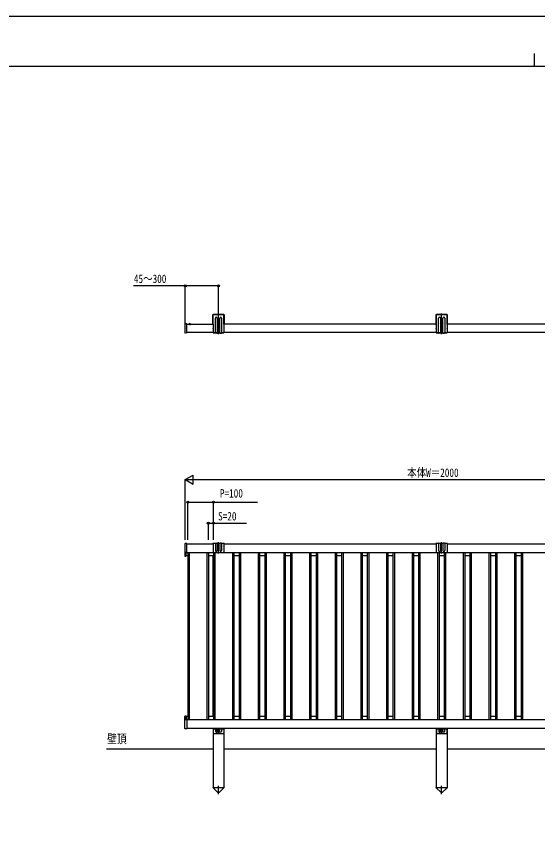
# Model space of a CAD drawing. Units: millimetres, scale not verified. Extents: x -4205 to 4205, y -2970 to 2970.
# Drawn here: x -2024 to 9, y -219 to 2970 of the extents above; entities that cross this region are included whole.
import ezdxf
from ezdxf.enums import TextEntityAlignment as Align

# ---------------------------------------------------------------- set-up
doc = ezdxf.new("R2010")
doc.units = ezdxf.units.MM
doc.header["$LTSCALE"] = 16
for name, color, linetype in [('0-2_USER1', 3, 'Continuous'), ('0-3_YKK_A1', 4, 'Continuous'), ('0-4_YKK_D', 6, 'Continuous'), ('0-5_YKK_ZWAK', 7, 'Continuous')]:
    doc.layers.add(name, color=color, linetype=linetype)
doc.styles.add('ＭＳ ゴシック', font='')
doc.styles.get('ＭＳ ゴシック').set_extended_font_data('MS Gothic')

msp = doc.modelspace()

# ---------------------------------------------------------------- linework, layer by layer
at = {"layer": '0-3_YKK_A1'}
for p, q in [((-1258.98, 1805.24), (-1258.98, 1771.74)), ((-1257.48, 1805.24), (-1257.48, 1770.24)), ((-1215.48, 1807.74), (-1256.48, 1807.74)), ((-1215.48, 1806.24), (-1256.48, 1806.24)), ((-1247.98, 1736.24), (-1247.98, 1793.94)), ((-1240.98, 1793.94), (-1240.98, 1736.24)), ((-1235.98, 1731.54), (-1235.98, 1812.44)), ((-1230.98, 1736.24), (-1230.98, 1793.94)), ((-1223.98, 1793.94), (-1223.98, 1736.24)), ((-1214.48, 1770.24), (-1214.48, 1805.24)), ((-1212.98, 1771.74), (-1212.98, 1805.24)), ((-388.48, 1805.24), (-388.48, 1771.74)), ((-386.98, 1805.24), (-386.98, 1770.24)), ((-344.98, 1807.74), (-385.98, 1807.74)), ((-344.98, 1806.24), (-385.98, 1806.24)), ((-377.48, 1736.24), (-377.48, 1793.94)), ((-370.48, 1793.94), (-370.48, 1736.24)), ((-365.48, 1731.54), (-365.48, 1812.44)), ((-360.48, 1736.24), (-360.48, 1793.94)), ((-353.48, 1793.94), (-353.48, 1736.24)), ((-343.98, 1770.24), (-343.98, 1805.24)), ((-342.48, 1771.74), (-342.48, 1805.24)), ((-1367.48, 1770.56), (-1367.48, 1736.92)), ((-1359.8, 1771.97), (-1366.54, 1771.55)), ((-1365.48, 1734.63), (-1365.48, 1772.96)), ((-1359.48, 1770.99), (-1359.48, 1771.67)), ((-1359.48, 1736.49), (-1359.48, 1770.99)), ((-1359.48, 1769.74), (-1256.98, 1769.74)), ((-1344.38, 1769.74), (-1351.58, 1769.74)), ((-1350.03, 1771.7), (-1349.13, 1769.89)), ((-1347.98, 1769.28), (-1349.13, 1769.89)), ((-1347.98, 1773.24), (-1347.98, 1766.66)), ((-1347.98, 1769.28), (-1346.84, 1769.89)), ((-1345.93, 1771.7), (-1346.84, 1769.89)), ((-1256.98, 1769.74), (-1258.98, 1771.74)), ((-1256.98, 1769.74), (-1256.98, 1769.45)), ((-1256.98, 1768.02), (-1256.98, 1754.45)), ((-1240.23, 1772.94), (-1231.73, 1772.94)), ((-1231.73, 1772.94), (-1240.23, 1772.94)), ((-1237.23, 1772.52), (-1238.06, 1772.52)), ((-1235.98, 1768.69), (-1235.98, 1777.19)), ((-1234.74, 1773.35), (-1233.91, 1773.35)), ((-1212.98, 1771.74), (-1214.98, 1769.74)), ((-386.48, 1769.74), (-1214.98, 1769.74)), ((-1214.98, 1769.74), (-1214.98, 1769.45)), ((-1214.98, 1768.02), (-1214.98, 1754.45)), ((-386.48, 1769.74), (-388.48, 1771.74)), ((-386.48, 1769.74), (-386.48, 1769.45)), ((-386.48, 1768.02), (-386.48, 1754.45)), ((-369.73, 1772.94), (-361.23, 1772.94)), ((-361.23, 1772.94), (-369.73, 1772.94)), ((-366.73, 1772.52), (-367.56, 1772.52)), ((-365.48, 1768.69), (-365.48, 1777.19)), ((-364.24, 1773.35), (-363.41, 1773.35)), ((-342.48, 1771.74), (-344.48, 1769.74)), ((484.02, 1769.74), (-344.48, 1769.74)), ((-344.48, 1769.74), (-344.48, 1769.45)), ((-344.48, 1768.02), (-344.48, 1754.45)), ((-1359.8, 1735.51), (-1366.54, 1735.92)), ((-1256.98, 1737.74), (-1359.48, 1737.74)), ((-1359.48, 1735.81), (-1359.48, 1736.49)), ((-1256.98, 1753.02), (-1256.98, 1736.24)), ((-1256.98, 1737.74), (-1246.98, 1737.74)), ((-1256.98, 1736.24), (-1247.98, 1736.24)), ((-1241.98, 1735.24), (-1246.98, 1735.24)), ((-1242.98, 1736.74), (-1245.98, 1736.74)), ((-1241.98, 1737.74), (-1229.98, 1737.74)), ((-1240.98, 1736.24), (-1230.98, 1736.24)), ((-1229.98, 1735.24), (-1224.98, 1735.24)), ((-1228.98, 1736.74), (-1225.98, 1736.74)), ((-1224.98, 1737.74), (-1214.98, 1737.74)), ((-1223.98, 1736.24), (-1214.98, 1736.24)), ((-1214.98, 1753.02), (-1214.98, 1736.24)), ((-386.48, 1737.74), (-1214.98, 1737.74)), ((-386.48, 1753.02), (-386.48, 1736.24)), ((-386.48, 1737.74), (-376.48, 1737.74)), ((-386.48, 1736.24), (-377.48, 1736.24)), ((-371.48, 1735.24), (-376.48, 1735.24)), ((-372.48, 1736.74), (-375.48, 1736.74)), ((-371.48, 1737.74), (-359.48, 1737.74)), ((-370.48, 1736.24), (-360.48, 1736.24)), ((-359.48, 1735.24), (-354.48, 1735.24)), ((-358.48, 1736.74), (-355.48, 1736.74)), ((-354.48, 1737.74), (-344.48, 1737.74)), ((-353.48, 1736.24), (-344.48, 1736.24)), ((-344.48, 1753.02), (-344.48, 1736.24)), ((484.02, 1737.74), (-344.48, 1737.74)), ((-1367.48, 913.99), (-1367.48, 881.35)), ((-1359.8, 915.4), (-1366.54, 914.99)), ((-1359.48, 914.42), (-1359.48, 915.1)), ((-1359.48, 880.92), (-1359.48, 914.42)), ((-1359.48, 914.22), (-1256.98, 914.22)), ((-1247.98, 915.72), (-1256.98, 915.72)), ((-1256.98, 915.72), (-1256.98, 882.71)), ((-1247.98, 915.72), (-1247.98, 887.71)), ((-1246.98, 916.72), (-1241.98, 916.72)), ((-1230.98, 915.72), (-1240.98, 915.72)), ((-1240.98, 915.72), (-1240.98, 887.71)), ((-1235.98, 876.64), (-1235.98, 920.42)), ((-1230.98, 915.72), (-1230.98, 887.71)), ((-1224.98, 916.72), (-1229.98, 916.72)), ((-1214.98, 915.72), (-1223.98, 915.72)), ((-1223.98, 915.72), (-1223.98, 887.71)), ((-1214.98, 915.72), (-1214.98, 882.71)), ((-1214.98, 914.22), (-386.48, 914.22)), ((-377.48, 915.72), (-386.48, 915.72)), ((-386.48, 915.72), (-386.48, 882.71)), ((-377.48, 915.72), (-377.48, 887.71)), ((-376.48, 916.72), (-371.48, 916.72)), ((-360.48, 915.72), (-370.48, 915.72)), ((-370.48, 915.72), (-370.48, 887.71)), ((-365.48, 876.64), (-365.48, 920.42)), ((-360.48, 915.72), (-360.48, 887.71)), ((-354.48, 916.72), (-359.48, 916.72)), ((-344.48, 915.72), (-353.48, 915.72)), ((-353.48, 915.72), (-353.48, 887.71)), ((-344.48, 915.72), (-344.48, 882.71)), ((-344.48, 914.22), (484.02, 914.22)), ((-1367.48, 881.35), (-1367.48, 868.07)), ((-1367.48, 868.07), (-1367.48, 867.08)), ((-1359.8, 879.94), (-1366.54, 880.35)), ((-1363.98, 879.42), (-1362.26, 879.31)), ((-1363.98, 865.92), (-1363.92, 865.92)), ((-1362.98, 879.36), (-1362.98, 880.22)), ((-1362.98, 879.36), (-1362.98, 880.13)), ((-1362.26, 866.4), (-1362.98, 866.32)), ((-1362.26, 866.4), (-1362.98, 866.32)), ((-1362.98, 865.98), (-1362.98, 866.36)), ((-1362.24, 866.4), (-1362.24, 866.4)), ((-1361.98, 868.02), (-1361.98, 879.01)), ((-1361.98, 866.82), (-1361.98, 868.02)), ((-1355.48, 867.22), (-1361.98, 867.22)), ((-1359.48, 880.24), (-1359.48, 880.92)), ((-1359.48, 880.22), (630.02, 880.22)), ((-1355.48, 880.22), (-1355.48, 228.22)), ((-1349.98, 880.22), (-1349.98, 228.22)), ((-1280.98, 880.22), (-1280.98, 228.22)), ((-1275.48, 880.22), (-1275.48, 228.22)), ((-1255.48, 867.22), (-1275.48, 867.22)), ((-1256.98, 241.22), (-1256.98, 867.22)), ((-1255.48, 880.22), (-1255.48, 228.22)), ((-1254.98, 880.71), (-1236.69, 880.71)), ((-1249.98, 880.22), (-1249.98, 228.22)), ((-1235.27, 880.71), (-1216.98, 880.71)), ((-1180.98, 880.22), (-1180.98, 228.22)), ((-1175.48, 880.22), (-1175.48, 228.22)), ((-1155.48, 867.22), (-1175.48, 867.22)), ((-1155.48, 880.22), (-1155.48, 228.22)), ((-1149.98, 880.22), (-1149.98, 228.22)), ((-1080.98, 880.22), (-1080.98, 228.22)), ((-1075.48, 880.22), (-1075.48, 228.22)), ((-1055.48, 867.22), (-1075.48, 867.22)), ((-1055.48, 880.22), (-1055.48, 228.22)), ((-1049.98, 880.22), (-1049.98, 228.22)), ((-980.98, 880.22), (-980.98, 228.22)), ((-975.48, 880.22), (-975.48, 228.22)), ((-955.48, 867.22), (-975.48, 867.22)), ((-955.48, 880.22), (-955.48, 228.22)), ((-949.98, 880.22), (-949.98, 228.22)), ((-880.98, 880.22), (-880.98, 228.22)), ((-875.48, 880.22), (-875.48, 228.22)), ((-855.48, 867.22), (-875.48, 867.22)), ((-855.48, 880.22), (-855.48, 228.22)), ((-849.98, 880.22), (-849.98, 228.22)), ((-780.98, 880.22), (-780.98, 228.22)), ((-775.48, 880.22), (-775.48, 228.22)), ((-755.48, 867.22), (-775.48, 867.22)), ((-755.48, 880.22), (-755.48, 228.22)), ((-749.98, 880.22), (-749.98, 228.22)), ((-680.98, 880.22), (-680.98, 228.22)), ((-675.48, 880.22), (-675.48, 228.22)), ((-655.48, 867.22), (-675.48, 867.22)), ((-655.48, 880.22), (-655.48, 228.22)), ((-649.98, 880.22), (-649.98, 228.22)), ((-580.98, 880.22), (-580.98, 228.22)), ((-575.48, 880.22), (-575.48, 228.22)), ((-555.48, 867.22), (-575.48, 867.22)), ((-555.48, 880.22), (-555.48, 228.22)), ((-549.98, 880.22), (-549.98, 228.22)), ((-480.98, 880.22), (-480.98, 228.22)), ((-475.48, 880.22), (-475.48, 228.22)), ((-455.48, 867.22), (-475.48, 867.22)), ((-455.48, 880.22), (-455.48, 228.22)), ((-449.98, 880.22), (-449.98, 228.22)), ((-384.48, 880.71), (-366.19, 880.71)), ((-380.98, 880.22), (-380.98, 228.22)), ((-375.48, 880.22), (-375.48, 228.22)), ((-355.48, 867.22), (-375.48, 867.22)), ((-364.77, 880.71), (-346.48, 880.71)), ((-355.48, 880.22), (-355.48, 228.22)), ((-349.98, 880.22), (-349.98, 228.22)), ((-280.98, 880.22), (-280.98, 228.22)), ((-275.48, 880.22), (-275.48, 228.22)), ((-255.48, 867.22), (-275.48, 867.22)), ((-255.48, 880.22), (-255.48, 228.22)), ((-249.98, 880.22), (-249.98, 228.22)), ((-180.98, 880.22), (-180.98, 228.22)), ((-175.48, 880.22), (-175.48, 228.22)), ((-155.48, 867.22), (-175.48, 867.22)), ((-155.48, 880.22), (-155.48, 228.22)), ((-149.98, 880.22), (-149.98, 228.22)), ((-80.98, 880.22), (-80.98, 228.22)), ((-75.48, 880.22), (-75.48, 228.22)), ((-55.48, 867.22), (-75.48, 867.22)), ((-55.48, 880.22), (-55.48, 228.22)), ((-49.98, 880.22), (-49.98, 228.22)), ((-1367.48, 240.37), (-1367.48, 241.36)), ((-1367.48, 227.09), (-1367.48, 240.37)), ((-1367.48, 194.45), (-1367.48, 227.09)), ((-1359.8, 228.5), (-1366.54, 228.09)), ((-1363.98, 242.52), (-1363.92, 242.52)), ((-1363.98, 229.02), (-1362.26, 229.13)), ((-1362.98, 242.46), (-1362.98, 242.08)), ((-1362.26, 242.04), (-1362.98, 242.12)), ((-1362.26, 242.04), (-1362.98, 242.12)), ((-1362.98, 228.31), (-1362.98, 229.08)), ((-1362.24, 242.04), (-1362.24, 242.04)), ((-1361.98, 241.62), (-1361.98, 240.42)), ((-1355.48, 241.22), (-1361.98, 241.22)), ((-1361.98, 240.42), (-1361.98, 229.43)), ((630.02, 228.22), (-1359.48, 228.22)), ((-1359.48, 228.2), (-1359.48, 227.52)), ((-1359.48, 227.52), (-1359.48, 194.02)), ((-1255.48, 241.22), (-1275.48, 241.22)), ((-1155.48, 241.22), (-1175.48, 241.22)), ((-1055.48, 241.22), (-1075.48, 241.22)), ((-955.48, 241.22), (-975.48, 241.22)), ((-855.48, 241.22), (-875.48, 241.22)), ((-755.48, 241.22), (-775.48, 241.22)), ((-655.48, 241.22), (-675.48, 241.22)), ((-555.48, 241.22), (-575.48, 241.22)), ((-455.48, 241.22), (-475.48, 241.22)), ((-355.48, 241.22), (-375.48, 241.22)), ((-255.48, 241.22), (-275.48, 241.22)), ((-155.48, 241.22), (-175.48, 241.22)), ((-55.48, 241.22), (-75.48, 241.22)), ((-1359.8, 193.04), (-1366.54, 193.45)), ((630.02, 194.22), (-1359.48, 194.22)), ((-1359.48, 194.02), (-1359.48, 193.34)), ((-1256.98, 194.22), (-1256.98, -35.78)), ((-1256.48, 194.22), (-1256.48, 188.19)), ((-1256.48, 192.73), (-1247.48, 192.73)), ((-1247.48, 194.23), (-1247.48, 182.23)), ((-1246.48, 191.73), (-1241.48, 191.73)), ((-1240.48, 182.23), (-1240.48, 194.23)), ((-1240.48, 192.73), (-1231.48, 192.73)), ((-1231.48, 182.23), (-1231.48, 194.23)), ((-1225.48, 191.73), (-1230.48, 191.73)), ((-1224.48, 194.23), (-1224.48, 182.23)), ((-1224.48, 192.73), (-1215.48, 192.73)), ((-1215.48, 194.22), (-1215.48, 188.19)), ((-1214.98, 194.22), (-1214.98, -35.78)), ((-386.48, 194.22), (-386.48, -35.78)), ((-385.98, 194.22), (-385.98, 188.19)), ((-385.98, 192.73), (-376.98, 192.73)), ((-376.98, 194.23), (-376.98, 182.23)), ((-375.98, 191.73), (-370.98, 191.73)), ((-369.98, 182.23), (-369.98, 194.23)), ((-369.98, 192.73), (-360.98, 192.73)), ((-360.98, 182.23), (-360.98, 194.23)), ((-354.98, 191.73), (-359.98, 191.73)), ((-353.98, 194.23), (-353.98, 182.23)), ((-353.98, 192.73), (-344.98, 192.73)), ((-344.98, 194.22), (-344.98, 188.19)), ((-344.48, 194.22), (-344.48, -35.78)), ((-1256.48, 187.27), (-1256.48, 177.23)), ((-1254.48, 175.23), (-1217.48, 175.23)), ((-1245.48, 180.23), (-1242.48, 180.23)), ((-1240.53, 186.22), (-1231.43, 186.22)), ((-1238.06, 186.57), (-1238.06, 185.87)), ((-1238.06, 186.57), (-1236.83, 186.57)), ((-1238.06, 185.87), (-1236.83, 185.87)), ((-1236.33, 188.3), (-1235.63, 188.3)), ((-1236.33, 188.3), (-1236.33, 187.07)), ((-1236.33, 185.37), (-1236.33, 184.15)), ((-1236.33, 184.15), (-1235.63, 184.15)), ((-1235.98, 181.67), (-1235.98, 190.77)), ((-1235.63, 188.3), (-1235.63, 187.07)), ((-1235.63, 185.37), (-1235.63, 184.15)), ((-1235.13, 186.57), (-1233.91, 186.57)), ((-1235.13, 185.87), (-1233.91, 185.87)), ((-1233.91, 186.57), (-1233.91, 185.87)), ((-1226.48, 180.23), (-1229.48, 180.23)), ((-1215.48, 187.27), (-1215.48, 177.23)), ((-385.98, 187.27), (-385.98, 177.23)), ((-383.98, 175.23), (-346.98, 175.23)), ((-374.98, 180.23), (-371.98, 180.23)), ((-370.03, 186.23), (-360.93, 186.23)), ((-367.56, 186.58), (-367.56, 185.88)), ((-367.56, 186.58), (-366.33, 186.58)), ((-367.56, 185.88), (-366.33, 185.88)), ((-365.83, 188.3), (-365.13, 188.3)), ((-365.83, 188.3), (-365.83, 187.08)), ((-365.83, 185.38), (-365.83, 184.15)), ((-365.83, 184.15), (-365.13, 184.15)), ((-365.48, 181.68), (-365.48, 190.78)), ((-365.13, 188.3), (-365.13, 187.08)), ((-365.13, 185.38), (-365.13, 184.15)), ((-364.63, 186.58), (-363.41, 186.58)), ((-364.63, 185.88), (-363.41, 185.88)), ((-363.41, 186.58), (-363.41, 185.88)), ((-355.98, 180.23), (-358.98, 180.23)), ((-344.98, 187.27), (-344.98, 177.23)), ((-1256.98, 113.73), (-1672.7, 113.73)), ((-1256.98, 113.73), (-1672.7, 113.73)), ((-386.48, 113.73), (-1214.98, 113.73)), ((484.02, 113.73), (-344.48, 113.73)), ((-1235.98, -61.29), (-1235.98, -28.81)), ((-365.48, -61.29), (-365.48, -28.81)), ((-1257.18, -36.78), (-1257.18, -35.78)), ((-1257.18, -35.78), (-1214.78, -35.78)), ((-1257.18, -36.78), (-1239.5, -54.33)), ((-1214.78, -36.78), (-1232.46, -54.33)), ((-1214.78, -35.78), (-1214.78, -36.78)), ((-386.68, -36.78), (-386.68, -35.78)), ((-386.68, -35.78), (-344.28, -35.78)), ((-386.68, -36.78), (-369, -54.33)), ((-344.28, -36.78), (-361.96, -54.33)), ((-344.28, -35.78), (-344.28, -36.78))]:
    msp.add_line(p, q, dxfattribs=at)
for points in [[(-1238.06, 1772.52), (-1238.06, 1773.35), (-1237.23, 1773.35)], [(-1236.4, 1774.18), (-1236.4, 1775.01), (-1235.57, 1775.01), (-1235.57, 1774.18)], [(-1235.57, 1771.69), (-1235.57, 1770.86), (-1236.4, 1770.86), (-1236.4, 1771.69)], [(-1233.91, 1773.35), (-1233.91, 1772.52), (-1234.74, 1772.52)], [(-367.56, 1772.52), (-367.56, 1773.35), (-366.73, 1773.35)], [(-365.9, 1774.18), (-365.9, 1775.01), (-365.07, 1775.01), (-365.07, 1774.18)], [(-365.07, 1771.69), (-365.07, 1770.86), (-365.9, 1770.86), (-365.9, 1771.69)], [(-363.41, 1773.35), (-363.41, 1772.52), (-364.24, 1772.52)], [(-1364.04, 865.92), (-1363.98, 865.92), (-1363.98, 867.91)], [(-1363.98, 867.91), (-1363.98, 879.42), (-1363.98, 880.19)], [(-1362.23, 866.4), (-1362.25, 866.4), (-1362.26, 866.4)], [(-1361.98, 866.82), (-1361.99, 866.72), (-1362.01, 866.61), (-1362.07, 866.5), (-1362.14, 866.44), (-1362.22, 866.41), (-1362.24, 866.41)], [(-1364.04, 242.52), (-1363.98, 242.52), (-1363.98, 240.53)], [(-1363.98, 240.53), (-1363.98, 229.02), (-1363.98, 228.25)], [(-1362.23, 242.04), (-1362.25, 242.04), (-1362.26, 242.04)], [(-1361.98, 241.62), (-1361.99, 241.72), (-1362.01, 241.83), (-1362.07, 241.94), (-1362.14, 242), (-1362.22, 242.04), (-1362.24, 242.04)]]:
    msp.add_lwpolyline(points, dxfattribs=at)
for centre, radius in [((-1235.98, 1772.94), 4.25), ((-1235.98, 1772.94), 2.25), ((-365.48, 1772.94), 4.25), ((-365.48, 1772.94), 2.25), ((-1235.98, 186.22), 4.25), ((-1235.98, 179.23), 1.65), ((-365.48, 186.23), 4.25), ((-365.48, 179.23), 1.65)]:
    msp.add_circle(centre, radius, dxfattribs=at)
for centre, radius, start, end in [((-1256.48, 1805.24), 2.5, 90, 180), ((-1256.48, 1805.24), 1, 90, 180), ((-1244.48, 1793.94), 3.5, 0, 180), ((-1227.48, 1793.94), 3.5, 0, 180), ((-1215.48, 1805.24), 2.5, 0, 90), ((-1215.48, 1805.24), 1, 0, 90), ((-385.98, 1805.24), 2.5, 90, 180), ((-385.98, 1805.24), 1, 90, 180), ((-373.98, 1793.94), 3.5, 0, 180), ((-356.98, 1793.94), 3.5, 0, 180), ((-344.98, 1805.24), 2.5, 0, 90), ((-344.98, 1805.24), 1, 0, 90), ((-1366.48, 1770.56), 1, 93.5, 180), ((-1359.78, 1771.67), 0.3, 0, 93.5), ((-1351.58, 1769.89), 0.154, 152.71904, 270), ((-1347.98, 1768.04), 4.2, 27.28096, 152.71904), ((-1344.38, 1769.89), 0.154, 270, 27.28096), ((-1257.68, 1768.74), 1, 314.427, 45.573), ((-1257.68, 1753.74), 1, 314.427, 45.573), ((-1237.23, 1774.18), 0.83, 270, 0), ((-1237.23, 1771.69), 0.83, 0, 90), ((-1234.74, 1774.18), 0.83, 180, 270), ((-1234.74, 1771.69), 0.83, 90, 180), ((-1214.28, 1768.74), 1, 134.427, 225.573), ((-1214.28, 1753.74), 1, 134.427, 225.573), ((-387.18, 1768.74), 1, 314.427, 45.573), ((-387.18, 1753.74), 1, 314.427, 45.573), ((-366.73, 1774.18), 0.83, 270, 0), ((-366.73, 1771.69), 0.83, 0, 90), ((-364.24, 1774.18), 0.83, 180, 270), ((-364.24, 1771.69), 0.83, 90, 180), ((-343.78, 1768.74), 1, 134.427, 225.573), ((-343.78, 1753.74), 1, 134.427, 225.573), ((-1366.48, 1736.92), 1, 180, 266.5), ((-1359.78, 1735.81), 0.3, 266.5, 0), ((-1246.98, 1736.24), 1, 180, 270), ((-1245.98, 1737.74), 1, 180, 270), ((-1242.98, 1737.74), 1, 270, 0), ((-1241.98, 1736.24), 1, 270, 0), ((-1229.98, 1736.24), 1, 180, 270), ((-1228.98, 1737.74), 1, 180, 270), ((-1225.98, 1737.74), 1, 270, 0), ((-1224.98, 1736.24), 1, 270, 0), ((-376.48, 1736.24), 1, 180, 270), ((-375.48, 1737.74), 1, 180, 270), ((-372.48, 1737.74), 1, 270, 0), ((-371.48, 1736.24), 1, 270, 0), ((-359.48, 1736.24), 1, 180, 270), ((-358.48, 1737.74), 1, 180, 270), ((-355.48, 1737.74), 1, 270, 0), ((-354.48, 1736.24), 1, 270, 0), ((-1366.48, 913.99), 1, 93.5, 180), ((-1359.78, 915.1), 0.3, 0, 93.5), ((-1256.98, 913.72), 2, 90, 165.52249), ((-1246.98, 915.72), 1, 90, 180), ((-1241.98, 915.72), 1, 0, 90), ((-1229.98, 915.72), 1, 90, 180), ((-1224.98, 915.72), 1, 0, 90), ((-1214.98, 913.72), 2, 14.47751, 90), ((-386.48, 913.72), 2, 90, 165.52249), ((-376.48, 915.72), 1, 90, 180), ((-371.48, 915.72), 1, 0, 90), ((-359.48, 915.72), 1, 90, 180), ((-354.48, 915.72), 1, 0, 90), ((-344.48, 913.72), 2, 14.47751, 90), ((-1366.48, 881.35), 1, 180, 266.5), ((-1366.48, 867.08), 1, 179.84406, 239.71878), ((-1366.48, 867.08), 1, 239.71878, 266.06286), ((-1362.28, 879.01), 0.3, 0, 86.5), ((-1362.36, 866.81), 0.377, 285.80593, 2.24894), ((-1359.78, 880.24), 0.3, 266.5, 0), ((-1254.98, 882.71), 2, 180, 270), ((-1244.48, 887.71), 3.5, 180, 0), ((-1235.98, 880.01), 1, 44.427, 135.573), ((-1227.48, 887.71), 3.5, 180, 0), ((-1216.98, 882.71), 2, 270, 0), ((-384.48, 882.71), 2, 180, 270), ((-373.98, 887.71), 3.5, 180, 0), ((-365.48, 880.01), 1, 44.427, 135.573), ((-356.98, 887.71), 3.5, 180, 0), ((-346.48, 882.71), 2, 270, 0), ((-1366.48, 241.36), 1, 120.28122, 180.15594), ((-1366.48, 227.09), 1, 93.5, 180), ((-1366.48, 241.36), 1, 93.93714, 120.28122), ((-1362.36, 241.64), 0.377, 357.75106, 74.19407), ((-1362.28, 229.43), 0.3, 273.5, 0), ((-1359.78, 228.2), 0.3, 0, 93.5), ((-1366.48, 194.45), 1, 180, 266.5), ((-1359.78, 193.34), 0.3, 266.5, 0), ((-1246.48, 192.73), 1, 180, 270), ((-1241.48, 192.73), 1, 270, 0), ((-1230.48, 192.73), 1, 180, 270), ((-1225.48, 192.73), 1, 270, 0), ((-375.98, 192.73), 1, 180, 270), ((-370.98, 192.73), 1, 270, 0), ((-359.98, 192.73), 1, 180, 270), ((-354.98, 192.73), 1, 270, 0), ((-1256.68, 187.73), 0.5, 293.57818, 66.42182), ((-1254.48, 177.23), 2, 180, 270), ((-1245.48, 182.23), 2, 180, 270), ((-1242.48, 182.23), 2, 270, 0), ((-1236.83, 187.07), 0.5, 270, 0), ((-1236.83, 185.37), 0.5, 0, 90), ((-1235.13, 187.07), 0.5, 180, 270), ((-1235.13, 185.37), 0.5, 90, 180), ((-1229.48, 182.23), 2, 180, 270), ((-1226.48, 182.23), 2, 270, 0), ((-1217.48, 177.23), 2, 270, 0), ((-1215.28, 187.73), 0.5, 113.57818, 246.42182), ((-386.18, 187.73), 0.5, 293.57818, 66.42182), ((-383.98, 177.23), 2, 180, 270), ((-374.98, 182.23), 2, 180, 270), ((-371.98, 182.23), 2, 270, 0), ((-366.33, 187.08), 0.5, 270, 0), ((-366.33, 185.38), 0.5, 0, 90), ((-364.63, 187.08), 0.5, 180, 270), ((-364.63, 185.38), 0.5, 90, 180), ((-358.98, 182.23), 2, 180, 270), ((-355.98, 182.23), 2, 270, 0), ((-346.98, 177.23), 2, 270, 0), ((-344.78, 187.73), 0.5, 113.57818, 246.42182), ((-1235.98, -50.78), 5, 225.20979, 314.79021), ((-365.48, -50.78), 5, 225.20979, 314.79021)]:
    msp.add_arc(centre, radius, start, end, dxfattribs=at)
for centre, major_axis, start_param, end_param in [((-1363.92, 867.92), (-32.76, 2), 1.4942613, 1.5707963), ((-1364.04, 867.92), (-32.76, -2), 1.5707963, 1.5994645), ((-1363.92, 240.52), (-32.76, -2), 4.712389, 4.788924), ((-1364.04, 240.52), (-32.76, 2), 4.6837208, 4.712389)]:
    msp.add_ellipse(centre, major_axis=major_axis, ratio=0.060935, start_param=start_param, end_param=end_param, dxfattribs=at)
at = {"layer": '0-4_YKK_D'}
for p, q in [((-1365.48, 1773.96), (-1365.48, 1920.74)), ((-1235.98, 1813.44), (-1235.98, 1920.74)), ((-1365.48, 1164.22), (-1335.17, 1181.72)), ((-1335.17, 1146.72), (-1335.17, 1181.72)), ((-1365.48, 929.22), (-1365.48, 1165.22)), ((-1365.48, 1164.22), (-1335.17, 1146.72)), ((-1365.48, 1164.22), (-1304.86, 1164.22)), ((-1330.48, 1164.22), (599.52, 1164.22)), ((-1355.48, 929.22), (-1355.48, 1077.52)), ((-1255.48, 929.22), (-1255.48, 1077.52)), ((-1275.48, 929.22), (-1275.48, 995.37)), ((-1255.48, 929.22), (-1255.48, 995.37))]:
    msp.add_line(p, q, dxfattribs=at)
for points in [[(-1235.98, 1919.74), (-1365.48, 1919.74), (-1566.88, 1919.74)], [(-1355.48, 1076.52), (-1255.48, 1076.52), (-1083.28, 1076.52)], [(-1275.48, 994.37), (-1255.48, 994.37), (-1126.08, 994.37)]]:
    msp.add_lwpolyline(points, dxfattribs=at)
for centre in [(-1365.48, 1919.74), (-1235.98, 1919.74), (-1355.48, 1076.52), (-1255.48, 1076.52), (-1275.48, 994.37), (-1255.48, 994.37)]:
    msp.add_circle(centre, 4.25, dxfattribs=at)
at = {"layer": '0-5_YKK_ZWAK'}
for p, q in [((-4.98, 2825), (-4.98, 2775)), ((3895.02, 2775), (-3904.98, 2775))]:
    msp.add_line(p, q, dxfattribs=at)
msp.add_lwpolyline([(-4205, -2970), (4205, -2970), (4205, 2970), (-4205, 2970)], close=True, dxfattribs=at)

# ---------------------------------------------------------------- texts
at = {"layer": '0-2_USER1', "style": 'ＭＳ ゴシック', "width": 0.8}
msp.add_text('壁頂', height=33.99, dxfattribs=at).set_placement((-1670.43, 126.57), align=Align.BOTTOM_LEFT)
at = {"layer": '0-4_YKK_D', "style": 'ＭＳ ゴシック', "width": 0.8}
for s, p in [('45～300', (-1565.88, 1920.74)), ('本体W＝2000', (-499.88, 1165.02)), ('P=100', (-1230.48, 1084.52)), ('S=20', (-1237.48, 995.37))]:
    msp.add_text(s, height=32.99, dxfattribs=at).set_placement(p, align=Align.BOTTOM_LEFT)

doc.saveas('drawing.dxf')
